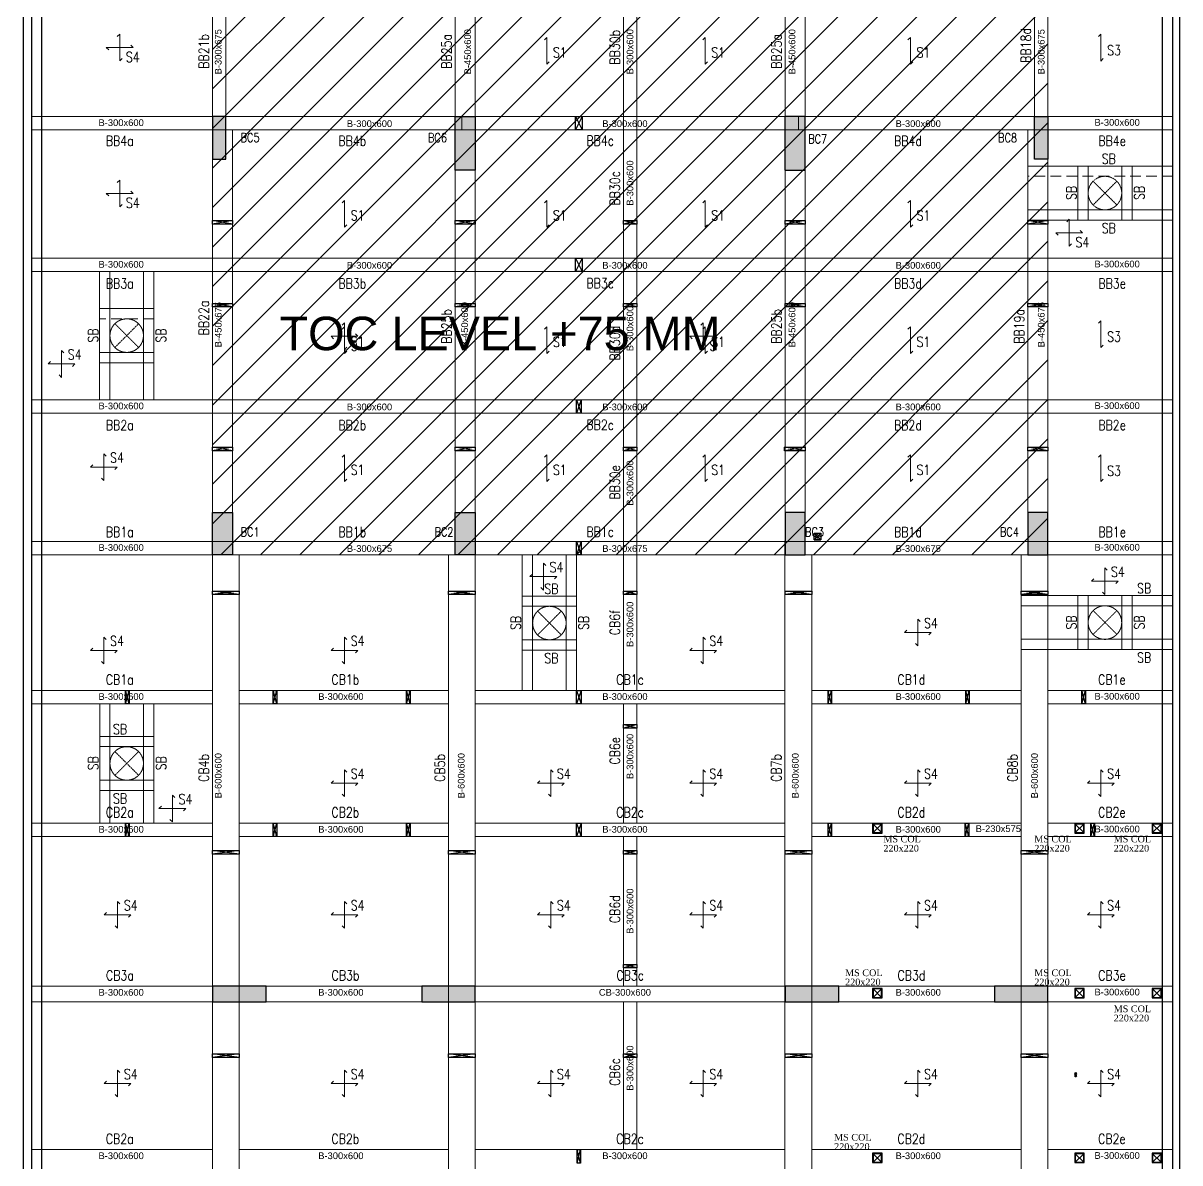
# Model space of a CAD drawing. Header units: inches. Extents: x 11017527 to 11245450, y -2821070 to -2693013.
# Drawn here: x 11017527 to 11043402, y -2743833 to -2718348 of the extents above; entities that cross this region are included whole.
import ezdxf
from ezdxf.enums import TextEntityAlignment as Align

# ---------------------------------------------------------------- set-up
doc = ezdxf.new("R2010")
doc.units = ezdxf.units.IN
doc.header["$LTSCALE"] = 0.5
doc.header["$MEASUREMENT"] = 0
doc.linetypes.add('100Ø_Fire', pattern=[0.75, 0.5, 0, -0.25])
doc.linetypes.add('HIDDEN', pattern=[9.525, 6.35, -3.175])
doc.layers.get('0').update_dxf_attribs({"lineweight": 0})
for name, color, linetype, lineweight in [('B4_TEXT B', 7, 'Continuous', 13), ('B4a_TEXT B-SIZE', 252, 'Continuous', 13), ('S-C0-UP TO B1', 4, 'Continuous', 30), ('S-C3-UP TO HP', 6, 'Continuous', 25), ('S-C3-UP TO TOP', 6, 'Continuous', 25), ('S-C4-ABOVE B1 TO TOP', 7, 'Continuous', 30), ('S-STEEL SLAB', 6, 'Continuous', 0), ('S-TEXT COL.', 7, 'Continuous', 0), ('S-TEXT SLAB', 7, 'Continuous', 13), ('S00-B', 31, 'HIDDEN', 15), ('SLAB BEAM', 3, 'Continuous', 0)]:
    doc.layers.add(name, color=color, linetype=linetype, lineweight=lineweight)
for name, color, linetype in [('F_80NB Hydrant Pipe', 54, '100Ø_Fire'), ('F_CUtout', 7, 'Continuous'), ('F_Sleeve', 7, 'Continuous'), ('JA-ESP-CUTOUT', 10, 'Continuous'), ('JA-ESP-ELECTRICAL CONDUIT', 30, 'Continuous'), ('JA-ESP-KRONE BOX', 160, 'Continuous')]:
    doc.layers.add(name, color=color, linetype=linetype)
doc.styles.add('ARIAL', font='arial.ttf')
doc.styles.add('SETU 1', font='romans.shx', dxfattribs={"width": 0.8})
doc.styles.add('SHEET TEXT', font='times.ttf')

# ---------------------------------------------------------------- blocks, each defined once
blk = doc.blocks.new('45')
at = {"layer": 'S00-B', "color": 7}
for p, q in [((3120609, -2188506), (3121140, -2189036)), ((3121140, -2188506), (3120609, -2189036)), ((3098727, -2191693), (3099257, -2192223)), ((3099257, -2191693), (3098727, -2192223)), ((3108182, -2198119), (3108712, -2198650)), ((3108712, -2198119), (3108182, -2198650)), ((3120609, -2198108), (3121140, -2198639)), ((3121140, -2198108), (3120609, -2198639)), ((3098727, -2201258), (3099257, -2201789)), ((3099257, -2201258), (3098727, -2201789))]:
    blk.add_line(p, q, dxfattribs=at)
for centre in [(3120874, -2188771), (3120874, -2188771), (3098991, -2191959), (3098992, -2191958), (3108446, -2198386), (3108447, -2198384), (3120873, -2198375), (3120874, -2198374), (3098991, -2201525), (3098992, -2201524)]:
    blk.add_circle(centre, 375, dxfattribs=at)
blk = doc.blocks.new('SLAB')
at = {"layer": 'S-STEEL SLAB'}
blk.add_lwpolyline([(71, -229), (0, -300), (0, 501), (-71, 430)], dxfattribs=at)
blk = doc.blocks.new('A$C60DD5E75')
at = {"layer": 'F_80NB Hydrant Pipe', "color": 9}
blk.add_circle((-5155, -33798), 40, dxfattribs=at).dxf.unprotected_set("ltscale", 0)
at = {"layer": 'F_CUtout', "color": 9, "ltscale": 500}
for p, q in [((-5230, -33873), (-5230, -33723)), ((-5230, -33723), (-5080, -33723)), ((-5080, -33723), (-5230, -33873)), ((-5080, -33873), (-5230, -33723)), ((-5080, -33873), (-5230, -33873)), ((-5230, -33873), (-5080, -33873)), ((-5080, -33723), (-5080, -33873))]:
    blk.add_line(p, q, dxfattribs=at)
at = {"layer": 'F_Sleeve', "color": 9, "linetype": 'Continuous'}
for p, q in [((-10420, -24410), (-10570, -24710)), ((-10570, -24410), (-10420, -24710)), ((-18240, -26817), (-18690, -26737)), ((-18240, -26737), (-18690, -26817)), ((-12810, -26817), (-13260, -26737)), ((-12810, -26737), (-13260, -26817)), ((-9195, -26817), (-9495, -26737)), ((-9195, -26737), (-9495, -26817)), ((-5434, -26817), (-5880, -26737)), ((-5434, -26737), (-5880, -26817)), ((0, -26817), (-450, -26737)), ((0, -26737), (-450, -26817)), ((-10420, -27577), (-10570, -27877)), ((-10570, -27577), (-10420, -27877)), ((-18240, -28667), (-18690, -28587)), ((-18240, -28587), (-18690, -28667)), ((-12810, -28667), (-13260, -28587)), ((-12810, -28587), (-13260, -28667)), ((-9195, -28667), (-9495, -28587)), ((-9195, -28587), (-9495, -28667)), ((-5434, -28667), (-5880, -28587)), ((-5434, -28587), (-5880, -28667)), ((0, -28667), (-450, -28587)), ((0, -28587), (-450, -28667)), ((-10445, -30743), (-10545, -31043)), ((-10545, -30743), (-10445, -31043)), ((-18240, -31883), (-18690, -31803)), ((-18240, -31803), (-18690, -31883)), ((-12810, -31883), (-13260, -31803)), ((-12810, -31803), (-13260, -31883)), ((-9195, -31883), (-9495, -31803)), ((-9195, -31803), (-9495, -31883)), ((-5434, -31883), (-5895, -31803)), ((-5434, -31803), (-5895, -31883)), ((0, -31883), (-450, -31803)), ((0, -31803), (-450, -31883)), ((-10445, -33910), (-10545, -34210)), ((-10545, -33910), (-10445, -34210)), ((-18090, -35100), (-18690, -35020)), ((-18090, -35020), (-18690, -35100)), ((-12810, -35100), (-13410, -35020)), ((-12810, -35020), (-13410, -35100)), ((-9195, -35100), (-9495, -35020)), ((-9195, -35020), (-9495, -35100)), ((-5283, -35100), (-5880, -35020)), ((-5283, -35020), (-5880, -35100)), ((0, -35100), (-600, -35020)), ((0, -35020), (-600, -35100)), ((-20633, -37542), (-20553, -37242)), ((-20553, -37542), (-20633, -37242)), ((-17330, -37542), (-17250, -37242)), ((-17250, -37542), (-17330, -37242)), ((-14350, -37542), (-14270, -37242)), ((-14270, -37542), (-14350, -37242)), ((-10445, -37242), (-10545, -37542)), ((-10545, -37242), (-10445, -37542)), ((-4920, -37542), (-4840, -37242)), ((-4840, -37542), (-4920, -37242)), ((-1840, -37542), (-1760, -37242)), ((-1760, -37542), (-1840, -37242)), ((760, -37542), (840, -37242)), ((840, -37542), (760, -37242)), ((-9195, -38082), (-9495, -38002)), ((-9195, -38002), (-9495, -38082)), ((-20633, -40510), (-20553, -40210)), ((-20553, -40510), (-20633, -40210)), ((-17330, -40510), (-17250, -40210)), ((-17250, -40510), (-17330, -40210)), ((-14350, -40510), (-14270, -40210)), ((-14270, -40510), (-14350, -40210)), ((-10445, -40210), (-10545, -40510)), ((-10545, -40210), (-10445, -40510)), ((-4920, -40510), (-4840, -40210)), ((-4840, -40510), (-4920, -40210)), ((-1850, -40510), (-1770, -40210)), ((-1770, -40510), (-1850, -40210)), ((960, -40510), (1040, -40210)), ((1040, -40510), (960, -40210)), ((-18090, -40900), (-18690, -40820)), ((-18090, -40820), (-18690, -40900)), ((-12810, -40900), (-13410, -40820)), ((-12810, -40820), (-13410, -40900)), ((-9195, -40900), (-9495, -40820)), ((-9195, -40820), (-9495, -40900)), ((-5283, -40900), (-5880, -40820)), ((-5283, -40820), (-5880, -40900)), ((0, -40900), (-600, -40820)), ((0, -40820), (-600, -40900)), ((-9195, -43446), (-9495, -43366)), ((-9195, -43366), (-9495, -43446)), ((-18090, -45446), (-18690, -45366)), ((-18090, -45366), (-18690, -45446)), ((-12810, -45446), (-13410, -45366)), ((-12810, -45366), (-13410, -45446)), ((-9195, -45446), (-9495, -45366)), ((-9195, -45366), (-9495, -45446)), ((-5283, -45446), (-5880, -45366)), ((-5283, -45366), (-5880, -45446)), ((0, -45446), (-600, -45366)), ((0, -45366), (-600, -45446)), ((-10535, -47810), (-10455, -47510)), ((-10455, -47810), (-10535, -47510))]:
    blk.add_line(p, q, dxfattribs=at)
for points in [[(-10570, -24410), (-10420, -24410), (-10420, -24710), (-10570, -24710)], [(-18240, -26737), (-18240, -26817), (-18690, -26817), (-18690, -26737)], [(-12810, -26737), (-12810, -26817), (-13260, -26817), (-13260, -26737)], [(-9195, -26737), (-9195, -26817), (-9495, -26817), (-9495, -26737)], [(-5434, -26737), (-5434, -26817), (-5880, -26817), (-5880, -26737)], [(0, -26737), (0, -26817), (-450, -26817), (-450, -26737)], [(-10570, -27577), (-10420, -27577), (-10420, -27877), (-10570, -27877)], [(-18240, -28587), (-18240, -28667), (-18690, -28667), (-18690, -28587)], [(-12810, -28587), (-12810, -28667), (-13260, -28667), (-13260, -28587)], [(-9195, -28587), (-9195, -28667), (-9495, -28667), (-9495, -28587)], [(-5434, -28587), (-5434, -28667), (-5880, -28667), (-5880, -28587)], [(0, -28587), (0, -28667), (-450, -28667), (-450, -28587)], [(-10545, -30743), (-10445, -30743), (-10445, -31043), (-10545, -31043)], [(-18240, -31803), (-18240, -31883), (-18690, -31883), (-18690, -31803)], [(-12810, -31803), (-12810, -31883), (-13260, -31883), (-13260, -31803)], [(-9195, -31803), (-9195, -31883), (-9495, -31883), (-9495, -31803)], [(-5434, -31803), (-5434, -31883), (-5895, -31883), (-5895, -31803)], [(0, -31803), (0, -31883), (-450, -31883), (-450, -31803)], [(-10545, -33910), (-10445, -33910), (-10445, -34210), (-10545, -34210)], [(-18090, -35020), (-18090, -35100), (-18690, -35100), (-18690, -35020)], [(-12810, -35020), (-12810, -35100), (-13410, -35100), (-13410, -35020)], [(-9195, -35020), (-9195, -35100), (-9495, -35100), (-9495, -35020)], [(-5283, -35020), (-5283, -35100), (-5880, -35100), (-5880, -35020)], [(0, -35020), (0, -35100), (-600, -35100), (-600, -35020)], [(-20553, -37542), (-20633, -37542), (-20633, -37242), (-20553, -37242)], [(-17250, -37542), (-17330, -37542), (-17330, -37242), (-17250, -37242)], [(-14270, -37542), (-14350, -37542), (-14350, -37242), (-14270, -37242)], [(-10545, -37242), (-10445, -37242), (-10445, -37542), (-10545, -37542)], [(-4840, -37542), (-4920, -37542), (-4920, -37242), (-4840, -37242)], [(-1760, -37542), (-1840, -37542), (-1840, -37242), (-1760, -37242)], [(840, -37542), (760, -37542), (760, -37242), (840, -37242)], [(-9195, -38002), (-9195, -38082), (-9495, -38082), (-9495, -38002)], [(-20553, -40510), (-20633, -40510), (-20633, -40210), (-20553, -40210)], [(-17250, -40510), (-17330, -40510), (-17330, -40210), (-17250, -40210)], [(-14270, -40510), (-14350, -40510), (-14350, -40210), (-14270, -40210)], [(-10545, -40210), (-10445, -40210), (-10445, -40510), (-10545, -40510)], [(-4840, -40510), (-4920, -40510), (-4920, -40210), (-4840, -40210)], [(-1770, -40510), (-1850, -40510), (-1850, -40210), (-1770, -40210)], [(1040, -40510), (960, -40510), (960, -40210), (1040, -40210)], [(-18090, -40820), (-18090, -40900), (-18690, -40900), (-18690, -40820)], [(-12810, -40820), (-12810, -40900), (-13410, -40900), (-13410, -40820)], [(-9195, -40820), (-9195, -40900), (-9495, -40900), (-9495, -40820)], [(-5283, -40820), (-5283, -40900), (-5880, -40900), (-5880, -40820)], [(0, -40820), (0, -40900), (-600, -40900), (-600, -40820)], [(-9195, -43366), (-9195, -43446), (-9495, -43446), (-9495, -43366)], [(-18090, -45366), (-18090, -45446), (-18690, -45446), (-18690, -45366)], [(-12810, -45366), (-12810, -45446), (-13410, -45446), (-13410, -45366)], [(-9195, -45366), (-9195, -45446), (-9495, -45446), (-9495, -45366)], [(-5283, -45366), (-5283, -45446), (-5880, -45446), (-5880, -45366)], [(0, -45366), (0, -45446), (-600, -45446), (-600, -45366)], [(-10455, -47810), (-10535, -47810), (-10535, -47510), (-10455, -47510)]]:
    blk.add_lwpolyline(points, close=True, dxfattribs=at)
blk = doc.blocks.new('SLEEVE & CUTOUT')
at = {"layer": 'JA-ESP-ELECTRICAL CONDUIT', "ltscale": 500}
blk.add_circle((457441, -36562), 16.6, dxfattribs=at)
at = {"layer": 'JA-ESP-KRONE BOX', "ltscale": 500}
for centre in [(457441, -36496), (457441, -36529)]:
    blk.add_circle(centre, 16.6, dxfattribs=at)

msp = doc.modelspace()

# ---------------------------------------------------------------- hatches: boundary and pattern name
at = {"layer": 'S-C0-UP TO B1'}
h = msp.add_hatch(color=250, dxfattribs=at)
h.dxf.hatch_style = 1
h.paths.add_polyline_path([(11022962.037, -2740233.506), (11022962.037, -2739883.506), (11021762.037, -2739883.506), (11021762.037, -2740233.506)])
h = msp.add_hatch(color=250, dxfattribs=at)
h.dxf.hatch_style = 1
h.paths.add_polyline_path([(11027642.037, -2740233.506), (11027642.037, -2739883.506), (11026442.037, -2739883.506), (11026442.037, -2740233.506)])
h = msp.add_hatch(color=250, dxfattribs=at)
h.dxf.hatch_style = 1
h.paths.add_polyline_path([(11035772.037, -2740233.506), (11035772.037, -2739883.506), (11034572.037, -2739883.506), (11034572.037, -2740233.506)])
h = msp.add_hatch(color=250, dxfattribs=at)
h.dxf.hatch_style = 1
h.paths.add_polyline_path([(11040452.037, -2740233.506), (11040452.037, -2739883.506), (11039252.037, -2739883.506), (11039252.037, -2740233.506)])
at = {"layer": 'S-C3-UP TO HP'}
h = msp.add_hatch(color=250, dxfattribs=at)
h.dxf.hatch_style = 1
h.paths.add_polyline_path([(11027192.037, -2720437.506), (11027642.037, -2720437.506), (11027642.037, -2721637.506), (11027192.037, -2721637.506)])
h = msp.add_hatch(color=250, dxfattribs=at)
h.dxf.hatch_style = 1
h.paths.add_polyline_path([(11035018.403, -2720437.506), (11034568.403, -2720437.506), (11034568.403, -2721637.506), (11035018.403, -2721637.506)])
h = msp.add_hatch(color=250, dxfattribs=at)
h.dxf.hatch_style = 1
h.paths.add_polyline_path([(11022212.037, -2730237.506), (11021762.037, -2730237.506), (11021762.037, -2729287.506), (11022212.037, -2729287.506)])
h = msp.add_hatch(color=250, dxfattribs=at)
h.dxf.hatch_style = 1
h.paths.add_polyline_path([(11027642.037, -2730237.506), (11027192.037, -2730237.506), (11027192.037, -2729287.506), (11027642.037, -2729287.506)])
h = msp.add_hatch(color=250, dxfattribs=at)
h.dxf.hatch_style = 1
h.paths.add_polyline_path([(11034572.037, -2730237.506), (11035022.037, -2730237.506), (11035022.037, -2729287.506), (11034572.037, -2729287.506)])
h = msp.add_hatch(color=250, dxfattribs=at)
h.dxf.hatch_style = 1
h.paths.add_polyline_path([(11040002.037, -2730237.506), (11040452.037, -2730237.506), (11040452.037, -2729287.506), (11040002.037, -2729287.506)])
at = {"layer": 'S-C3-UP TO TOP'}
h = msp.add_hatch(color=250, dxfattribs=at)
h.dxf.hatch_style = 1
h.paths.add_polyline_path([(11022062.037, -2720437.506), (11021762.037, -2720437.506), (11021762.037, -2721387.506), (11022062.037, -2721387.506)])
h = msp.add_hatch(color=250, dxfattribs=at)
h.dxf.hatch_style = 1
h.paths.add_polyline_path([(11040152.037, -2720437.506), (11040452.037, -2720437.506), (11040452.037, -2721387.506), (11040152.037, -2721387.506)])
at = {"layer": 'S00-B', "linetype": 'ByBlock'}
h = msp.add_hatch(dxfattribs=at)
h.set_pattern_fill('ANSI31', color=250, scale=5000, angle=360)
h.set_pattern_definition([(45, (-26782773.3, -2717.4), (-441.941738, 441.941738), [])])
h.paths.add_polyline_path([(11040452.055, -2709170.298), (11039103.243, -2709170.298), (11039103.243, -2703487.506), (11038581.838, -2703487.506), (11038581.838, -2697039.019), (11026478.674, -2697039.019), (11026478.674, -2696027.497), (11021762.055, -2696027.497), (11021762.055, -2730237.497), (11040452.055, -2730237.497)])
edge = h.paths.add_edge_path()
edge.add_line((11039103.243, -2709170.298), (11039103.243, -2703487.506))
edge.add_line((11039103.243, -2703487.506), (11038581.838, -2703487.506))
edge.add_line((11038581.838, -2703487.506), (11038581.838, -2697039.019))
edge.add_line((11038581.838, -2697039.019), (11026478.674, -2697039.019))
edge.add_line((11026478.674, -2697039.019), (11026478.674, -2696327.498))
edge.add_line((11026478.674, -2696327.498), (11026262.055, -2696327.498))
edge.add_line((11026262.055, -2696327.498), (11026262.055, -2700257.498))
edge.add_line((11026262.055, -2700257.498), (11033071.616, -2700257.498))
edge.add_arc((11033036.836, -2703903.531), 3646.199, -315.3864854, -270.5465423, ccw=False)
edge.add_arc((11032854.548, -2704031.427), 3865.963, -351.9118574, -315.9345685, ccw=False)
edge.add_line((11036682.055, -2703487.5), (11036682.055, -2709400.298))
edge.add_line((11036682.055, -2709400.298), (11040152.055, -2709400.299))
edge.add_line((11040152.055, -2709400.299), (11040152.055, -2709170.298))
edge.add_line((11040152.055, -2709170.298), (11039103.243, -2709170.298))

# ---------------------------------------------------------------- linework, layer by layer
at = {"layer": 'S-C0-UP TO B1'}
for points in [[(11043402.037, -2785947.506), (11043402.037, -2694127.506), (11017527.283, -2694127.506), (11017527.283, -2785947.506)], [(11043016.454, -2785544.695), (11043016.454, -2694524.695), (11017941.7, -2694524.695), (11017941.7, -2785544.695)], [(11022962.037, -2740233.506), (11022962.037, -2739883.506), (11021762.037, -2739883.506), (11021762.037, -2740233.506)], [(11027642.037, -2740233.506), (11027642.037, -2739883.506), (11026442.037, -2739883.506), (11026442.037, -2740233.506)], [(11035772.037, -2740233.506), (11035772.037, -2739883.506), (11034572.037, -2739883.506), (11034572.037, -2740233.506)], [(11040452.037, -2740233.506), (11040452.037, -2739883.506), (11039252.037, -2739883.506), (11039252.037, -2740233.506)]]:
    msp.add_lwpolyline(points, close=True, dxfattribs=at)
at = {"layer": 'S-C0-UP TO B1', "color": 7}
msp.add_lwpolyline([(11043246.454, -2785774.695), (11043246.454, -2694294.695), (11017711.7, -2694294.695), (11017711.7, -2785774.695)], close=True, dxfattribs=at)
at = {"layer": 'S-C3-UP TO HP', "color": 4}
for points in [[(11027192.037, -2720437.506), (11027642.037, -2720437.506), (11027642.037, -2721637.506), (11027192.037, -2721637.506)], [(11035018.403, -2720437.506), (11034568.403, -2720437.506), (11034568.403, -2721637.506), (11035018.403, -2721637.506)], [(11022212.037, -2730237.506), (11021762.037, -2730237.506), (11021762.037, -2729287.506), (11022212.037, -2729287.506)], [(11027642.037, -2730237.506), (11027192.037, -2730237.506), (11027192.037, -2729287.506), (11027642.037, -2729287.506)], [(11034572.037, -2730237.506), (11035022.037, -2730237.506), (11035022.037, -2729287.506), (11034572.037, -2729287.506)], [(11040002.037, -2730237.506), (11040452.037, -2730237.506), (11040452.037, -2729287.506), (11040002.037, -2729287.506)]]:
    msp.add_lwpolyline(points, close=True, dxfattribs=at)
at = {"layer": 'S-C3-UP TO TOP'}
for points in [[(11022062.037, -2720437.506), (11021762.037, -2720437.506), (11021762.037, -2721387.506), (11022062.037, -2721387.506)], [(11040152.037, -2720437.506), (11040452.037, -2720437.506), (11040452.037, -2721387.506), (11040152.037, -2721387.506)]]:
    msp.add_lwpolyline(points, close=True, dxfattribs=at)
at = {"layer": 'S-C4-ABOVE B1 TO TOP', "color": 6, "linetype": 'ByBlock'}
for p, q in [((11036729.181, -2736447.506), (11036539.181, -2736257.506)), ((11036729.181, -2736257.506), (11036539.181, -2736447.506)), ((11041252.037, -2736447.506), (11041062.037, -2736257.506)), ((11041252.037, -2736257.506), (11041062.037, -2736447.506)), ((11042982.037, -2736447.506), (11042792.037, -2736257.506)), ((11042982.037, -2736257.506), (11042792.037, -2736447.506)), ((11036729.181, -2740132.506), (11036539.181, -2739942.506)), ((11036729.181, -2739942.506), (11036539.181, -2740132.506)), ((11041252.037, -2740132.506), (11041062.037, -2739942.506)), ((11041252.037, -2739942.506), (11041062.037, -2740132.506)), ((11042982.037, -2740132.506), (11042792.037, -2739942.506)), ((11042982.037, -2739942.506), (11042792.037, -2740132.506)), ((11036729.181, -2743817.505, 97957), (11036539.181, -2743627.505, 97957)), ((11036729.181, -2743627.505, 97957), (11036539.181, -2743817.505, 97957)), ((11041252.037, -2743817.505), (11041062.037, -2743627.505)), ((11041252.037, -2743627.505), (11041062.037, -2743817.505)), ((11042982.037, -2743817.505), (11042792.037, -2743627.505)), ((11042982.037, -2743627.505), (11042792.037, -2743817.505))]:
    msp.add_line(p, q, dxfattribs=at)
for points in [[(11036529.181, -2736457.506), (11036739.181, -2736457.506), (11036739.181, -2736247.506), (11036529.181, -2736247.506)], [(11041052.037, -2736457.506), (11041262.037, -2736457.506), (11041262.037, -2736247.506), (11041052.037, -2736247.506)], [(11042782.037, -2736457.506), (11042992.037, -2736457.506), (11042992.037, -2736247.506), (11042782.037, -2736247.506)], [(11036539.181, -2736447.506), (11036729.181, -2736447.506), (11036729.181, -2736257.506), (11036539.181, -2736257.506)], [(11041062.037, -2736447.506), (11041252.037, -2736447.506), (11041252.037, -2736257.506), (11041062.037, -2736257.506)], [(11042792.037, -2736447.506), (11042982.037, -2736447.506), (11042982.037, -2736257.506), (11042792.037, -2736257.506)], [(11036529.181, -2740142.506), (11036739.181, -2740142.506), (11036739.181, -2739932.506), (11036529.181, -2739932.506)], [(11036539.181, -2740132.506), (11036729.181, -2740132.506), (11036729.181, -2739942.506), (11036539.181, -2739942.506)], [(11041052.037, -2740142.506), (11041262.037, -2740142.506), (11041262.037, -2739932.506), (11041052.037, -2739932.506)], [(11041062.037, -2740132.506), (11041252.037, -2740132.506), (11041252.037, -2739942.506), (11041062.037, -2739942.506)], [(11042782.037, -2740142.506), (11042992.037, -2740142.506), (11042992.037, -2739932.506), (11042782.037, -2739932.506)], [(11042792.037, -2740132.506), (11042982.037, -2740132.506), (11042982.037, -2739942.506), (11042792.037, -2739942.506)], [(11041052.037, -2743827.505), (11041262.037, -2743827.505), (11041262.037, -2743617.505), (11041052.037, -2743617.505)], [(11041062.037, -2743817.505), (11041252.037, -2743817.505), (11041252.037, -2743627.505), (11041062.037, -2743627.505)], [(11042782.037, -2743827.505), (11042992.037, -2743827.505), (11042992.037, -2743617.505), (11042782.037, -2743617.505)], [(11042792.037, -2743817.505), (11042982.037, -2743817.505), (11042982.037, -2743627.505), (11042792.037, -2743627.505)]]:
    msp.add_lwpolyline(points, close=True, dxfattribs=at)
at = {"layer": 'S-C4-ABOVE B1 TO TOP', "color": 6, "linetype": 'ByBlock', "elevation": 97957}
for points in [[(11036529.181, -2743827.505), (11036739.181, -2743827.505), (11036739.181, -2743617.505), (11036529.181, -2743617.505)], [(11036539.181, -2743817.505), (11036729.181, -2743817.505), (11036729.181, -2743627.505), (11036539.181, -2743627.505)]]:
    msp.add_lwpolyline(points, close=True, dxfattribs=at)
at = {"layer": 'S00-B', "color": 30}
for p, q in [((11021762.055, -2709167.497), (11021762.055, -2720437.497)), ((11022062.055, -2709167.497), (11022062.055, -2720437.497)), ((11030957.055, -2712467.413), (11030957.055, -2730237.497)), ((11031257.055, -2712467.508), (11031257.055, -2730237.497)), ((11040152.055, -2716967.497), (11040152.055, -2720737.497)), ((11040452.055, -2716967.497), (11040452.055, -2720737.497)), ((11017711.7, -2720437.506), (11027642.037, -2720437.506)), ((11021762.055, -2720437.497), (11021762.055, -2720737.497)), ((11022062.055, -2720437.497), (11022062.055, -2720737.497)), ((11027342.055, -2720437.497), (11027342.055, -2720737.497)), ((11034872.055, -2720437.497), (11027342.055, -2720437.497)), ((11027642.055, -2720437.497), (11027642.055, -2720737.497)), ((11034572.037, -2720437.506), (11043246.454, -2720437.506)), ((11034572.055, -2720437.497), (11034572.055, -2720737.497)), ((11034872.055, -2720437.497), (11034872.055, -2720737.497)), ((11017711.7, -2720737.506), (11027642.037, -2720737.506)), ((11034872.055, -2720737.497), (11027342.055, -2720737.497)), ((11034572.037, -2720737.506), (11043246.454, -2720737.506)), ((11017711.7, -2723604.173), (11043246.454, -2723604.173)), ((11017711.7, -2723904.173), (11043246.454, -2723904.173)), ((11017711.7, -2726770.839), (11043246.454, -2726770.839)), ((11017711.7, -2727070.839), (11043246.454, -2727070.839)), ((11017711.7, -2729937.506), (11043246.454, -2729937.506)), ((11030957.037, -2733269.196), (11030957.037, -2729926.506)), ((11031257.037, -2733269.196), (11031257.037, -2729926.506)), ((11017711.7, -2730237.506), (11043246.454, -2730237.506)), ((11017711.7, -2733269.196), (11021762.037, -2733269.196)), ((11022362.037, -2733269.196), (11027042.037, -2733269.196)), ((11027642.037, -2733269.196), (11034568.617, -2733269.196)), ((11035168.617, -2733269.196), (11039852.037, -2733269.196)), ((11040452.037, -2733269.196), (11043246.454, -2733269.196)), ((11017711.7, -2733569.196), (11021762.037, -2733569.196)), ((11022362.037, -2733569.196), (11027042.037, -2733569.196)), ((11027642.037, -2733569.196), (11034568.617, -2733569.196)), ((11030957.037, -2736237.507), (11030957.037, -2733569.196)), ((11031257.037, -2736237.507), (11031257.037, -2733569.196)), ((11035168.617, -2733569.196), (11039852.037, -2733569.196)), ((11040452.037, -2733569.196), (11043246.454, -2733569.196)), ((11017711.7, -2736237.507), (11021762.037, -2736237.507)), ((11022362.037, -2736237.507), (11027042.037, -2736237.507)), ((11027642.037, -2736237.507), (11034568.617, -2736237.507)), ((11035168.617, -2736237.507), (11039852.037, -2736237.507)), ((11040452.037, -2736237.507), (11043246.454, -2736237.507)), ((11017711.7, -2736537.507), (11021762.037, -2736537.507)), ((11022362.037, -2736537.507), (11027042.037, -2736537.507)), ((11027642.037, -2736537.507), (11034568.617, -2736537.507)), ((11030957.037, -2739883.506), (11030957.037, -2736537.507)), ((11031257.037, -2739883.506), (11031257.037, -2736537.507)), ((11035168.617, -2736537.507), (11039852.037, -2736537.507)), ((11040452.037, -2736537.507), (11043246.454, -2736537.507)), ((11017711.7, -2739883.506), (11043246.454, -2739883.506)), ((11017711.7, -2740233.506), (11043246.454, -2740233.506)), ((11030957.037, -2743537.505), (11030957.037, -2740233.506)), ((11031257.037, -2743537.505), (11031257.037, -2740233.506)), ((11017711.7, -2743537.505), (11021762.037, -2743537.505)), ((11022362.037, -2743537.505), (11027042.037, -2743537.505)), ((11027642.037, -2743537.505), (11034568.617, -2743537.505)), ((11035168.617, -2743537.505), (11039852.037, -2743537.505)), ((11040452.037, -2743537.505), (11043246.454, -2743537.505))]:
    msp.add_line(p, q, dxfattribs=at)
at = {"layer": 'S00-B', "color": 7}
for p, q in [((11027192.055, -2717267.506), (11027192.055, -2730237.497)), ((11027642.055, -2717267.506), (11027642.055, -2730237.497)), ((11034572.055, -2717267.506), (11034572.055, -2730237.497)), ((11035022.055, -2717267.506), (11035022.055, -2730237.497)), ((11021762.055, -2720737.497), (11021762.055, -2730237.497)), ((11022212.055, -2720737.497), (11022212.055, -2730237.497)), ((11040002.055, -2720737.497), (11040002.055, -2730237.497)), ((11040452.055, -2720737.497), (11040452.055, -2730237.497))]:
    msp.add_line(p, q, dxfattribs=at)
at = {"layer": 'S00-B', "color": 3}
for p, q in [((11043246.454, -2721543.036), (11040002.055, -2721543.036)), ((11041122.037, -2722753.036), (11041122.037, -2721543.036)), ((11041352.037, -2722753.036), (11041352.037, -2721543.036)), ((11042104.758, -2722753.036), (11042104.758, -2721543.036)), ((11042334.758, -2722753.036), (11042334.758, -2721543.036)), ((11043246.454, -2722523.036), (11040002.055, -2722523.036)), ((11043246.454, -2722753.036), (11040002.055, -2722753.036)), ((11019238.3, -2726770.839), (11019238.3, -2723904.173)), ((11019468.3, -2726770.839), (11019468.3, -2723904.173)), ((11020221.021, -2726770.839), (11020221.021, -2723904.173)), ((11020451.021, -2726770.839), (11020451.021, -2723904.173)), ((11020451.021, -2724731.062), (11019238.3, -2724731.062)), ((11020451.021, -2725711.062), (11019238.3, -2725711.062)), ((11020451.021, -2725941.062), (11019238.3, -2725941.062)), ((11028693.18, -2733269.196), (11028693.18, -2730237.506)), ((11028923.18, -2733269.196), (11028923.18, -2730237.506)), ((11029675.901, -2733269.196), (11029675.901, -2730237.506)), ((11029905.901, -2733269.196), (11029905.901, -2730237.506)), ((11029905.901, -2731157.702), (11028693.18, -2731157.702)), ((11043246.454, -2731145.538), (11039852.037, -2731145.538)), ((11041122.027, -2732355.538), (11041122.027, -2731145.538)), ((11041352.027, -2732355.538), (11041352.027, -2731145.538)), ((11042104.748, -2732355.538), (11042104.748, -2731145.538)), ((11042334.748, -2732355.538), (11042334.748, -2731145.538)), ((11029905.901, -2731387.702), (11028693.18, -2731387.702)), ((11043246.454, -2731375.538), (11039852.037, -2731375.538)), ((11029905.901, -2732137.702), (11028693.18, -2732137.702)), ((11029905.901, -2732367.702), (11028693.18, -2732367.702)), ((11043246.454, -2732125.538), (11039852.037, -2732125.538)), ((11043246.454, -2732355.538), (11039852.037, -2732355.538)), ((11019239.66, -2736237.507), (11019239.66, -2733569.196)), ((11019469.66, -2736237.507), (11019469.66, -2733569.196)), ((11020222.381, -2736237.507), (11020222.381, -2733569.196)), ((11020452.381, -2736237.507), (11020452.381, -2733569.196)), ((11020452.381, -2734295.547), (11019239.66, -2734295.547)), ((11020452.381, -2734525.547), (11019239.66, -2734525.547)), ((11020452.381, -2735275.547), (11019239.66, -2735275.547)), ((11020452.381, -2735505.547), (11019239.66, -2735505.547))]:
    msp.add_line(p, q, dxfattribs=at)
at = {"layer": 'S00-B', "color": 6}
for p, q in [((11021762.037, -2750126.506), (11021762.037, -2729926.506)), ((11027642.037, -2750137.506), (11027642.037, -2729937.506)), ((11034568.617, -2750126.506), (11034568.617, -2729926.506)), ((11040452.037, -2750126.506), (11040452.037, -2729926.506)), ((11022362.037, -2749837.506), (11022362.037, -2730237.497)), ((11027042.037, -2749837.506), (11027042.037, -2730237.497)), ((11035168.617, -2749837.506), (11035168.617, -2730237.497)), ((11039852.037, -2749837.506), (11039852.037, -2730237.497))]:
    msp.add_line(p, q, dxfattribs=at)
at = {"layer": 'S00-B', "color": 250, "linetype": 'ByBlock'}
msp.add_lwpolyline([(11040452.055, -2696027.497), (11021762.055, -2696027.497), (11021762.055, -2730237.497), (11040452.055, -2730237.497)], close=True, dxfattribs=at)
at = {"layer": 'SLAB BEAM', "linetype": 'HIDDEN', "ltscale": 75}
for p, q in [((11043246.454, -2721773.036), (11040002.055, -2721773.036)), ((11020451.021, -2724961.062), (11019238.3, -2724961.062))]:
    msp.add_line(p, q, dxfattribs=at)

# ---------------------------------------------------------------- block references
msp.add_blockref('A$C60DD5E75', (11040452.037, -2696027.506))
at = {"layer": 'JA-ESP-CUTOUT'}
msp.add_blockref('SLEEVE & CUTOUT', (10583631.244, -2705331.9), dxfattribs=at)
at = {"layer": 'S-STEEL SLAB', "color": 1, "xscale": 0.7470010679038506, "yscale": 0.7470010679038506, "zscale": 0.7470010679038506}
for p in [(11019686.922, -2718970.047), (11041636.08, -2718971.337), (11029239.58, -2719043.337), (11032781.08, -2719043.337), (11037373.58, -2719043.337), (11019686.922, -2722231.328), (11024714.08, -2722685.837), (11029239.58, -2722685.837), (11032781.08, -2722685.837), (11037373.58, -2722685.837), (11040927.58, -2723109.337), (11024714.08, -2725425.573), (11032738.58, -2725425.573), (11041636.08, -2725375.837), (11024714.08, -2725512.837), (11029239.58, -2725512.837), (11032781.08, -2725512.837), (11037373.58, -2725512.837), (11024714.08, -2728376.837), (11029239.58, -2728376.837), (11032781.08, -2728376.837), (11037373.58, -2728376.837), (11041636.08, -2728376.837)]:
    msp.add_blockref('SLAB', p, dxfattribs=at)
at = {"layer": 'S-STEEL SLAB', "color": 1, "yscale": 0.7470010679038506, "zscale": 0.7470010679038506}
for p, xscale, rotation in [((11019611.942, -2718895.067), 0.7470010679038506, 270), ((11019611.942, -2722156.348), 0.7470010679038506, 270), ((11040852.6, -2723034.357), 0.7470010679038506, 270), ((11024639.1, -2725350.593), 0.7470010679038506, 270), ((11032663.6, -2725350.593), 0.7470010679038506, 270), ((11018386.192, -2725894.192), -0.7470010679038506, 180), ((11018311.212, -2725969.172), -0.7470010679038506, 270), ((11019332.695, -2728199.117), -0.7470010679038506, 180), ((11019257.715, -2728274.097), -0.7470010679038506, 270), ((11029164.256, -2730649.234), -0.7470010679038506, 180), ((11041721.034, -2730753.135), -0.7470010679038506, 180), ((11029089.276, -2730724.214), -0.7470010679038506, 270), ((11041646.053, -2730828.115), -0.7470010679038506, 270), ((11037538.58, -2731898.939), -0.7470010679038506, 180), ((11019332.695, -2732298.629), -0.7470010679038506, 180), ((11024714.08, -2732298.629), -0.7470010679038506, 180), ((11032738.58, -2732298.629), -0.7470010679038506, 180), ((11037463.6, -2731973.92), -0.7470010679038506, 270), ((11019257.715, -2732373.609), -0.7470010679038506, 270), ((11024639.1, -2732373.609), -0.7470010679038506, 270), ((11032663.6, -2732373.609), -0.7470010679038506, 270), ((11024714.08, -2735266.939), -0.7470010679038506, 180), ((11029328.58, -2735266.939), -0.7470010679038506, 180), ((11032738.58, -2735266.939), -0.7470010679038506, 180), ((11037538.58, -2735266.939), -0.7470010679038506, 180), ((11041636.08, -2735266.939), -0.7470010679038506, 180), ((11024639.1, -2735341.92), -0.7470010679038506, 270), ((11029253.6, -2735341.92), -0.7470010679038506, 270), ((11032663.6, -2735341.92), -0.7470010679038506, 270), ((11037463.6, -2735341.92), -0.7470010679038506, 270), ((11041561.1, -2735341.92), -0.7470010679038506, 270), ((11020864.781, -2735835.439), -0.7470010679038506, 180), ((11020789.801, -2735910.42), -0.7470010679038506, 270), ((11019640.58, -2738209.939), -0.7470010679038506, 180), ((11024714.08, -2738209.939), -0.7470010679038506, 180), ((11029328.58, -2738209.939), -0.7470010679038506, 180), ((11032738.58, -2738209.939), -0.7470010679038506, 180), ((11037538.58, -2738209.939), -0.7470010679038506, 180), ((11041636.08, -2738209.939), -0.7470010679038506, 180), ((11019565.6, -2738284.92), -0.7470010679038506, 270), ((11024639.1, -2738284.92), -0.7470010679038506, 270), ((11029253.6, -2738284.92), -0.7470010679038506, 270), ((11032663.6, -2738284.92), -0.7470010679038506, 270), ((11037463.6, -2738284.92), -0.7470010679038506, 270), ((11041561.1, -2738284.92), -0.7470010679038506, 270), ((11019640.58, -2741984.439), -0.7470010679038506, 180), ((11024714.08, -2741984.439), -0.7470010679038506, 180), ((11029328.58, -2741984.439), -0.7470010679038506, 180), ((11032738.58, -2741984.439), -0.7470010679038506, 180), ((11037538.58, -2741984.439), -0.7470010679038506, 180), ((11041636.08, -2741984.439), -0.7470010679038506, 180), ((11019565.6, -2742059.42), -0.7470010679038506, 270), ((11024639.1, -2742059.42), -0.7470010679038506, 270), ((11029253.6, -2742059.42), -0.7470010679038506, 270), ((11032663.6, -2742059.42), -0.7470010679038506, 270), ((11037463.6, -2742059.42), -0.7470010679038506, 270), ((11041561.1, -2742059.42), -0.7470010679038506, 270)]:
    msp.add_blockref('SLAB', p, dxfattribs=dict(at, xscale=xscale, rotation=rotation))
at = {"layer": 'S00-B', "color": 3}
msp.add_blockref('45', (7920852.645, -533376.998), dxfattribs=at)

# ---------------------------------------------------------------- texts
at = {"layer": 'B4_TEXT B', "style": 'SETU 1', "width": 0.8}
for s, p in [('BB21b', (11021681.998, -2718979.832, -0.051)), ('BB25a', (11027111.998, -2718979.832, -0.051)), ('BB30b', (11030876.998, -2718888.844, -0.051)), ('BB25a', (11034491.998, -2718979.832, -0.051)), ('BB18d', (11040071.998, -2718847.882, -0.051)), ('BB30c', (11030876.998, -2722043.609, -0.051)), ('SB', (11041088.237, -2722145.456, -0.051)), ('SB', (11042607.737, -2722145.456, -0.051)), ('BB22a', (11021681.998, -2724940.579, -0.051)), ('BB25b', (11027111.998, -2725128.714, -0.051)), ('BB25b', (11034491.998, -2725128.714, -0.051)), ('BB19a', (11039921.998, -2725128.714, -0.051)), ('SB', (11019204.5, -2725333.482, -0.051)), ('SB', (11020724, -2725333.482, -0.051)), ('BB30d', (11030876.998, -2725506.023, -0.051)), ('BB30e', (11030876.998, -2728618.056, -0.051)), ('CB6f', (11030876.979, -2731750.21, -0.051)), ('SB', (11028659.38, -2731760.122, -0.051)), ('SB', (11030178.88, -2731760.122, -0.051)), ('SB', (11041088.228, -2731747.958, -0.051)), ('SB', (11042607.728, -2731747.958, -0.051)), ('CB6e', (11030876.979, -2734619.061, -0.051)), ('SB', (11019205.86, -2734897.967, -0.051)), ('SB', (11020725.36, -2734897.967, -0.051)), ('CB4b', (11021681.979, -2735001.537, -0.051)), ('CB5b', (11026961.979, -2735001.537, -0.051)), ('CB7b', (11034488.56, -2735001.537, -0.051)), ('CB8b', (11039771.979, -2735001.537, -0.051)), ('CB6d', (11030876.979, -2738160.155, -0.051)), ('CB6c', (11030876.979, -2741799.828, -0.051))]:
    msp.add_text(s, height=225, rotation=90, dxfattribs=at).set_placement(p, align=Align.CENTER)
for s, p in [('BB4a', (11019689.112, -2721092.867)), ('BB4b', (11024890.091, -2721092.867)), ('BB4c', (11030434.819, -2721088.162)), ('BB4d', (11037319.159, -2721094.327)), ('BB4e', (11041886.177, -2721092.867)), ('SB', (11041810.704, -2721495.078)), ('SB', (11041810.704, -2723044.578)), ('BB3a', (11019689.112, -2724281.533)), ('BB3b', (11024890.091, -2724281.533)), ('BB3c', (11030434.819, -2724276.829)), ('BB3d', (11037319.159, -2724282.993)), ('BB3e', (11041886.177, -2724281.533)), ('BB2a', (11019689.112, -2727448.2)), ('BB2b', (11024890.091, -2727448.2)), ('BB2c', (11030434.819, -2727443.496)), ('BB2d', (11037319.159, -2727449.66)), ('BB2e', (11041886.177, -2727448.2)), ('BB1a', (11019689.112, -2729838.309)), ('BB1b', (11024890.091, -2729838.309)), ('BB1c', (11030434.819, -2729833.605)), ('BB1d', (11037319.159, -2729839.769)), ('BB1e', (11041886.177, -2729838.309)), ('SB', (11029343.092, -2731109.744)), ('SB', (11042602.714, -2731097.58)), ('SB', (11029343.092, -2732659.244)), ('SB', (11042602.714, -2732647.08)), ('CB1a', (11019689.094, -2733138.835)), ('CB1b', (11024735.536, -2733138.835)), ('CB1c', (11031102.827, -2733138.835)), ('CB1d', (11037395.57, -2733138.835)), ('CB1e', (11041880.479, -2733138.835)), ('SB', (11019694.358, -2734247.589)), ('SB', (11019694.358, -2735797.089)), ('CB2a', (11019689.094, -2736107.146)), ('CB2b', (11024735.536, -2736107.146)), ('CB2c', (11031102.827, -2736107.146)), ('CB2d', (11037395.57, -2736107.146)), ('CB2e', (11041880.479, -2736107.146)), ('CB3a', (11019692.513, -2739753.145)), ('CB3b', (11024738.956, -2739753.145)), ('CB3c', (11031106.246, -2739753.145)), ('CB3d', (11037398.989, -2739753.145)), ('CB3e', (11041883.898, -2739753.145)), ('CB2a', (11019689.094, -2743407.144)), ('CB2b', (11024735.536, -2743407.144)), ('CB2c', (11031102.827, -2743407.144)), ('CB2d', (11037395.57, -2743407.144)), ('CB2e', (11041880.479, -2743407.144))]:
    msp.add_text(s, height=225, dxfattribs=at).set_placement(p, align=Align.CENTER)
at = {"layer": 'B4a_TEXT B-SIZE', "style": 'ARIAL'}
msp.add_text('B-230x575', height=150, dxfattribs=at).set_placement((11039341.976, -2736435.395), align=Align.CENTER)
at = {"layer": 'S-C4-ABOVE B1 TO TOP', "color": 6, "linetype": 'ByBlock', "style": 'SHEET TEXT'}
for s, p in [('MS COL', (11036770.625, -2736665.625, 0)), ('MS COL', (11040146.029, -2736665.625, 0)), ('MS COL', (11041921.893, -2736665.625, 0)), ('220x220', (11036770.625, -2736872.701, 0)), ('220x220', (11040146.029, -2736872.701, 0)), ('220x220', (11041921.893, -2736872.701, 0)), ('MS COL', (11035914.371, -2739657.509, 0)), ('MS COL', (11040146.029, -2739657.509, 0)), ('220x220', (11035914.371, -2739864.586, 0)), ('220x220', (11040146.029, -2739864.586, 0)), ('MS COL', (11041921.893, -2740463.396, 0)), ('220x220', (11041921.893, -2740670.472, 0)), ('MS COL', (11035668.422, -2743335.39, 0)), ('220x220', (11035668.422, -2743542.466, 0))]:
    msp.add_text(s, height=150, dxfattribs=at).set_placement(p)
at = {"layer": 'S-TEXT COL.', "style": 'SETU 1', "width": 0.8}
for s, p in [('BC5', (11022391.364, -2721006.675, 0)), ('BC6', (11026582.821, -2721010.114, 0)), ('BC7', (11035087.619, -2721036.131, 0)), ('BC8', (11039335.006, -2721011.491, 0)), ('BC1', (11022391.364, -2729824.543, 0)), ('BC2', (11026729.364, -2729824.543, 0)), ('BC3', (11035017.245, -2729824.543, 0)), ('BC4', (11039376.063, -2729824.543, 0))]:
    msp.add_text(s, height=200, dxfattribs=at).set_placement(p)
at = {"layer": 'S-TEXT SLAB', "style": 'SETU 1', "width": 0.8}
for s, p in [('S1', (11029378.857, -2719117.007)), ('S1', (11032920.357, -2719117.007)), ('S1', (11037512.857, -2719117.007)), ('S3', (11041775.357, -2719066.507)), ('S4', (11019826.198, -2719218.217)), ('S4', (11019826.198, -2722479.498)), ('S1', (11024853.357, -2722759.507)), ('S1', (11029378.857, -2722759.507)), ('S1', (11032920.357, -2722759.507)), ('S1', (11037512.857, -2722759.507)), ('S4', (11041066.857, -2723357.507)), ('S1', (11024853.357, -2725586.507)), ('S1', (11029378.857, -2725586.507)), ('S1', (11032920.357, -2725586.507)), ('S1', (11037512.857, -2725586.507)), ('S3', (11041775.357, -2725471.007)), ('S4', (11018525.469, -2725871.022)), ('S', (11024853.357, -2725673.743)), ('S', (11032877.857, -2725673.743)), ('S4', (11019471.972, -2728175.947)), ('S1', (11024853.357, -2728450.507)), ('S1', (11029378.857, -2728450.507)), ('S1', (11032920.357, -2728450.507)), ('S1', (11037512.857, -2728450.507)), ('S3', (11041775.357, -2728472.007)), ('S4', (11029303.533, -2730626.064)), ('S4', (11041860.31, -2730729.965)), ('S4', (11037677.857, -2731875.77)), ('S4', (11019471.972, -2732275.459)), ('S4', (11024853.357, -2732275.459)), ('S4', (11032877.857, -2732275.459)), ('S4', (11024853.357, -2735243.77)), ('S4', (11029467.857, -2735243.77)), ('S4', (11032877.857, -2735243.77)), ('S4', (11037677.857, -2735243.77)), ('S4', (11041775.357, -2735243.77)), ('S4', (11021004.057, -2735812.27)), ('S4', (11019779.857, -2738186.77)), ('S4', (11024853.357, -2738186.77)), ('S4', (11029467.857, -2738186.77)), ('S4', (11032877.857, -2738186.77)), ('S4', (11037677.857, -2738186.77)), ('S4', (11041775.357, -2738186.77)), ('S4', (11019779.857, -2741961.27)), ('S4', (11024853.357, -2741961.27)), ('S4', (11029467.857, -2741961.27)), ('S4', (11032877.857, -2741961.27)), ('S4', (11037677.857, -2741961.27)), ('S4', (11041775.357, -2741961.27))]:
    msp.add_text(s, height=225, dxfattribs=at).set_placement(p)
at = {"layer": 'S00-B', "color": 4, "style": 'ARIAL'}
for s, p in [('B-300x675', (11021965.461, -2718988.267)), ('B-300x675', (11040375.119, -2718988.267)), ('B-450x675', (11021965.461, -2725091.385)), ('B-450x675', (11040375.119, -2725091.385))]:
    msp.add_text(s, height=150, rotation=90, dxfattribs=at).set_placement(p, align=Align.CENTER)
at = {"layer": 'S00-B', "color": 8, "style": 'ARIAL'}
for s, p in [('B-450x600', (11027546.726, -2718988.267)), ('B-300x600', (11031176.05, -2718988.267)), ('B-450x600', (11034802.052, -2718988.267)), ('B-300x600', (11031176.05, -2721923.918)), ('B-450x600', (11027477.911, -2725091.385)), ('B-450x600', (11034802.052, -2725091.385)), ('B-300x600', (11031176.05, -2725178.477)), ('B-300x600', (11031176.05, -2728633.063)), ('B-300x600', (11031176.032, -2731790.334)), ('B-300x600', (11031176.032, -2734745.625)), ('B-600x600', (11021965.443, -2735175.062)), ('B-600x600', (11027401.182, -2735175.062)), ('B-600x600', (11034873.498, -2735175.062)), ('B-600x600', (11040225.443, -2735175.062)), ('B-300x600', (11031176.032, -2738204.375)), ('B-300x600', (11031176.032, -2741714.075))]:
    msp.add_text(s, height=150, rotation=90, dxfattribs=at).set_placement(p, align=Align.CENTER)
for s, p in [('B-300x600', (11019719.622, -2720648.905)), ('B-300x600', (11025275.163, -2720670.896)), ('B-300x600', (11030988.56, -2720670.896)), ('B-300x600', (11037548.974, -2720670.896)), ('B-300x600', (11041998.973, -2720643.036)), ('B-300x600', (11019719.622, -2723815.572)), ('B-300x600', (11025275.163, -2723837.563)), ('B-300x600', (11030988.56, -2723837.563)), ('B-300x600', (11037548.974, -2723837.563)), ('B-300x600', (11041998.973, -2723809.702)), ('B-300x600', (11019719.622, -2726982.239)), ('B-300x600', (11025275.163, -2727004.23)), ('B-300x600', (11030988.56, -2727004.23)), ('B-300x600', (11037548.974, -2727004.23)), ('B-300x600', (11041998.973, -2726976.369)), ('B-300x600', (11019719.622, -2730148.905)), ('B-300x600', (11041998.973, -2730143.036)), ('B-300x600', (11019719.622, -2733480.595)), ('B-300x600', (11024634.483, -2733480.595)), ('B-300x600', (11030988.542, -2733480.595)), ('B-300x600', (11037548.955, -2733480.595)), ('B-300x600', (11041998.973, -2733474.726)), ('B-300x600', (11019719.622, -2736448.906)), ('B-300x600', (11024634.483, -2736448.906)), ('B-300x600', (11030988.542, -2736448.906)), ('B-300x600', (11037548.955, -2736448.906)), ('B-300x600', (11041998.973, -2736443.037)), ('B-300x600', (11019719.622, -2740094.905)), ('B-300x600', (11024634.483, -2740094.905)), ('CB-300x600', (11030988.542, -2740094.905)), ('B-300x600', (11037548.955, -2740094.905)), ('B-300x600', (11041998.973, -2740089.036)), ('B-300x600', (11019719.622, -2743748.904)), ('B-300x600', (11024634.483, -2743748.904)), ('B-300x600', (11030988.542, -2743748.904)), ('B-300x600', (11037548.955, -2743748.904)), ('B-300x600', (11041998.973, -2743743.035))]:
    msp.add_text(s, height=150, dxfattribs=at).set_placement(p, align=Align.CENTER)
at = {"layer": 'S00-B', "color": 7, "style": 'ARIAL'}
msp.add_text('TOC LEVEL +75 MM', height=750, dxfattribs=at).set_placement((11023261.589, -2725661.585))
at = {"layer": 'S00-B', "color": 4, "style": 'ARIAL'}
for p in [(11025275.163, -2730170.896), (11030988.56, -2730170.896), (11037548.974, -2730170.896)]:
    msp.add_text('B-300x675', height=150, dxfattribs=at).set_placement(p, align=Align.CENTER)

doc.saveas('drawing.dxf')
